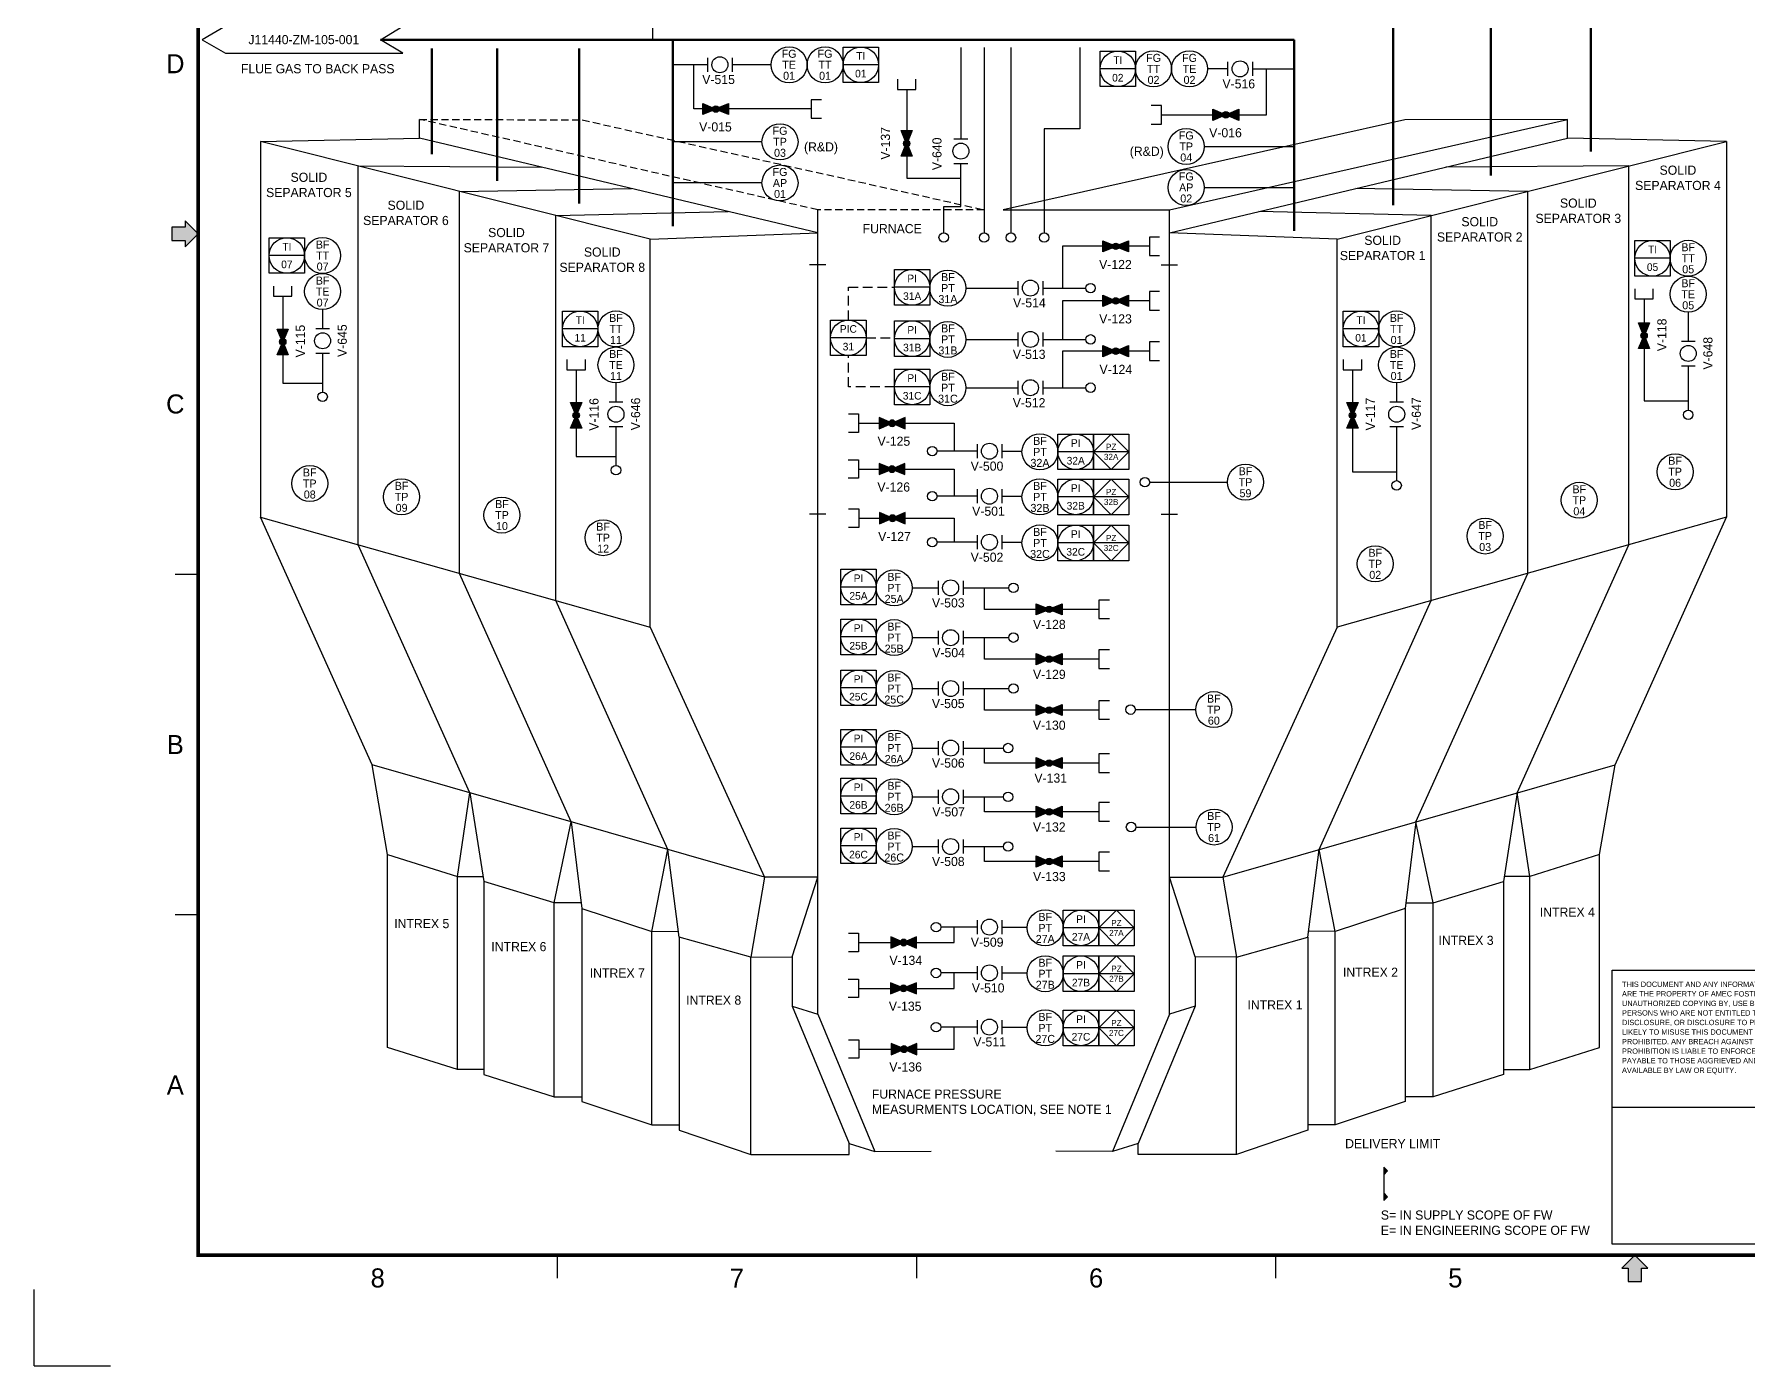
# Model space of a CAD drawing. Header units: millimetres. Extents: x 0 to 420, y 0 to 297.
# Drawn here: x 0 to 224.9, y 0 to 174.7 of the extents above; entities that cross this region are included whole.
import ezdxf
from ezdxf.enums import TextEntityAlignment as Align

# ---------------------------------------------------------------- set-up
doc = ezdxf.new("R2010")
doc.units = ezdxf.units.MM
doc.linetypes.add('HIDDEN2', pattern=[4.7625, 3.175, -1.5875])
for name, color, linetype in [('0_Title Block', 7, 'Continuous'), ('1_Valve', 7, 'Continuous'), ('2_Opc', 7, 'Continuous'), ('3_I&C', 7, 'Continuous'), ('5_Etc', 7, 'Continuous'), ('6_PIPE(기타)', 7, 'Continuous')]:
    doc.layers.add(name, color=color, linetype=linetype)
doc.styles.get("Standard").update_dxf_attribs({"font": 'pnid.shx', "bigfont": 'kosdichs.shx'})

# ---------------------------------------------------------------- blocks, each defined once
blk = doc.blocks.new('삼척TEMPLATE(현대&GS&한솔)')
h = blk.add_hatch(color=0)
h.dxf.hatch_style = 1
h.paths.add_polyline_path([(18.04, 147.62), (18.04, 148.5), (18.04, 149.38), (19.78, 149.38), (19.78, 150.21), (21.5, 148.5), (19.78, 146.79), (19.78, 147.62)])
h = blk.add_hatch(color=0)
h.dxf.hatch_style = 1
h.paths.add_polyline_path([(18.04, 147.62), (18.04, 148.5), (18.04, 149.38), (19.78, 149.38), (19.78, 150.21), (21.5, 148.5), (19.78, 146.79), (19.78, 147.62)])
h = blk.add_hatch(color=0)
h.dxf.hatch_style = 1
h.paths.add_polyline_path([(210.88, 11.04), (210, 11.04), (209.12, 11.04), (209.12, 12.78), (208.29, 12.78), (210, 14.5), (211.71, 12.78), (210.88, 12.78)])
h = blk.add_hatch(color=0)
h.dxf.hatch_style = 1
h.paths.add_polyline_path([(210.88, 11.04), (210, 11.04), (209.12, 11.04), (209.12, 12.78), (208.29, 12.78), (210, 14.5), (211.71, 12.78), (210.88, 12.78)])
at = {"color": 0}
for p, q in [((18.04, 149.38), (18.04, 147.62)), ((19.78, 149.38), (18.04, 149.38)), ((18.04, 149.38), (18.04, 147.62)), ((19.78, 149.38), (18.04, 149.38)), ((21.5, 148.5), (19.78, 150.21)), ((19.78, 150.21), (19.78, 149.38)), ((21.5, 148.5), (19.78, 150.21)), ((19.78, 150.21), (19.78, 149.38)), ((19.78, 146.79), (21.5, 148.5)), ((19.78, 146.79), (21.5, 148.5)), ((18.04, 147.62), (19.78, 147.62)), ((18.04, 147.62), (19.78, 147.62)), ((19.78, 147.62), (19.78, 146.79)), ((19.78, 147.62), (19.78, 146.79)), ((21.5, 103.83), (18.5, 103.83)), ((21.5, 59.17), (18.5, 59.17)), ((207.04, 51.91), (326.93, 51.91)), ((207.04, 15.96), (207.04, 51.91)), ((207.04, 33.93), (239.58, 33.93)), ((326.93, 15.96), (207.04, 15.96)), ((68.62, 14.5), (68.62, 11.5)), ((115.75, 14.5), (115.75, 11.5)), ((162.87, 14.5), (162.87, 11.5)), ((210, 14.5), (208.29, 12.78)), ((210, 14.5), (208.29, 12.78)), ((211.71, 12.78), (210, 14.5)), ((211.71, 12.78), (210, 14.5)), ((208.29, 12.78), (209.12, 12.78)), ((208.29, 12.78), (209.12, 12.78)), ((209.12, 12.78), (209.12, 11.04)), ((209.12, 12.78), (209.12, 11.04)), ((210.88, 11.04), (210.88, 12.78)), ((210.88, 12.78), (211.71, 12.78)), ((210.88, 11.04), (210.88, 12.78)), ((210.88, 12.78), (211.71, 12.78)), ((0, 0), (0, 10)), ((209.12, 11.04), (210.88, 11.04)), ((209.12, 11.04), (210.88, 11.04)), ((0, 0), (10, 0))]:
    blk.add_line(p, q, dxfattribs=at)
at = {"color": 0, "const_width": 0.5}
blk.add_lwpolyline([(398.5, 282.5), (398.5, 14.5), (21.5, 14.5), (21.5, 282.5)], close=True, dxfattribs=at)
at = {"color": 0, "char_height": 2.5, "attachment_point": 5}
for s, insert in [('D', (18.5, 170.83)), ('C', (18.5, 126.17)), ('B', (18.5, 81.5)), ('A', (18.5, 36.83)), ('8', (45.06, 11.5)), ('7', (92.19, 11.5)), ('6', (139.31, 11.5)), ('5', (186.44, 11.5))]:
    blk.add_mtext(s, dxfattribs=dict(at, insert=insert))
at = {"color": 0, "insert": (208.31, 50.4), "char_height": 0.7, "attachment_point": 1, "line_spacing_factor": 1.074683}
blk.add_mtext('THIS DOCUMENT AND ANY INFORMATION HEREIN CONTAINED\\PARE THE PROPERTY OF AMEC FOSTER WHEELER PLC. THE\\PUNAUTHORIZED COPYING BY, USE BY, OR DISCLOSURE TO\\PPERSONS WHO ARE NOT ENTITLED TO RECEIPT OF SUCH\\PDISCLOSURE, OR DISCLOSURE TO PERSONS WHO ARE\\PLIKELY TO MISUSE THIS DOCUMENT OR INFORMATION, IS\\PPROHIBITED. ANY BREACH AGAINST THE ABOVE\\PPROHIBITION IS LIABLE TO ENFORCEMENT, WITH DAMAGES\\PPAYABLE TO THOSE AGGRIEVED AND OTHER REMEDIES^JAVAILABLE BY LAW OR EQUITY.', dxfattribs=at)
blk = doc.blocks.new('*U17')
at = {"color": 0}
for p, q in [((0, 1), (-1.75, 0)), ((-1.75, 0), (0, -1)), ((13.25, 1), (0, 1)), ((11.58, 0), (13.25, 1)), ((13.25, -1), (11.58, 0)), ((0, -1), (13.25, -1))]:
    blk.add_line(p, q, dxfattribs=at)
blk.add_attdef('DESCRIPTION02', text='', height=1, dxfattribs=at).set_placement((-11.35, 5.52), align=Align.TOP_LEFT)
blk.add_attdef('DESCRIPTION01', text='', height=1, dxfattribs=at).set_placement((5.73, 0), align=Align.MIDDLE_CENTER)
blk = doc.blocks.new('INDICATE DISPLAY_')
at = {"color": 0}
for p, q in [((-2.33, 2.33), (2.33, 2.33)), ((-2.33, -2.33), (-2.33, 2.33)), ((2.33, 2.33), (2.33, -2.33)), ((2.33, 0), (-2.33, 0)), ((2.33, -2.33), (-2.33, -2.33))]:
    blk.add_line(p, q, dxfattribs=at)
blk.add_circle((0, 0), 2.33, dxfattribs=at)
for tag, p in [('TAG01', (0, 1.16)), ('TAG02', (0, -1.16))]:
    blk.add_attdef(tag, text='', height=1, dxfattribs=at).set_placement(p, align=Align.MIDDLE_CENTER)
blk = doc.blocks.new('LOCAL INSTRUMENT_')
at = {"color": 0, "linetype": 'ByBlock'}
blk.add_circle((0, 0), 2.25, dxfattribs=at)
at = {"color": 0}
for tag, p in [('TAG01', (0, 1.375)), ('TAG02', (0, 0)), ('TAG03', (0, -1.375))]:
    blk.add_attdef(tag, text='', height=1, dxfattribs=at).set_placement(p, align=Align.MIDDLE_CENTER)
blk = doc.blocks.new('*U9')
at = {"color": 0}
for p, q in [((0.26, 1.22), (0.26, -0.6)), ((3.51, 1.22), (3.51, -0.6))]:
    blk.add_line(p, q, dxfattribs=at)
blk.add_circle((1.89, 0.31), 1.05, dxfattribs=at)
for tag, p in [('TAG01', (0, 2.33)), ('DESCRIPTION01', (0, -2.33))]:
    blk.add_attdef(tag, text='', height=0.8, dxfattribs=at).set_placement(p, align=Align.MIDDLE_CENTER)
blk = doc.blocks.new('*U10')
at = {"linetype": 'ByBlock'}
h = blk.add_hatch(color=0, dxfattribs=at)
h.dxf.hatch_style = 1
edge = h.paths.add_edge_path()
edge.add_line((-10.38, 0.77), (-11.69, 0.22))
edge.add_line((-11.69, 0.22), (-11.69, 1.69))
edge.add_line((-11.69, 1.69), (-10.38, 1.13))
edge.add_arc((-10, 0.95), 0.422, 154.9961, 205.0039)
h = blk.add_hatch(color=0, dxfattribs=at)
h.dxf.hatch_style = 1
edge = h.paths.add_edge_path()
edge.add_arc((-10, 0.95), 0.422, 0, 360)
h = blk.add_hatch(color=0, dxfattribs=at)
h.dxf.hatch_style = 1
edge = h.paths.add_edge_path()
edge.add_arc((-10, 0.95), 0.422, 333.6876, 386.3124)
edge.add_line((-9.62, 1.14), (-8.31, 1.69))
edge.add_line((-8.31, 1.69), (-8.31, 0.22))
edge.add_line((-8.31, 0.22), (-9.62, 0.77))
at = {"color": 0, "linetype": 'ByBlock'}
for p, q in [((-11.69, 0.22), (-11.69, 1.69)), ((-11.69, 1.69), (-10.38, 1.13)), ((-10.38, 0.77), (-11.69, 0.22)), ((-9.62, 1.14), (-8.31, 1.69)), ((-8.31, 0.22), (-9.62, 0.77)), ((-8.31, 1.69), (-8.31, 0.22))]:
    blk.add_line(p, q, dxfattribs=at)
blk.add_circle((-10, 0.95), 0.422, dxfattribs=at)
for start, end in [(154.9961, 205.0039), (333.6876, 26.3124)]:
    blk.add_arc((-10, 0.95), 0.422, start, end, dxfattribs=at)
at = {"color": 0}
for tag, p in [('TAG01', (-5.14, 1.07)), ('DESCRIPTION01', (-5.14, -2.33))]:
    blk.add_attdef(tag, text='', height=1, dxfattribs=at).set_placement(p, align=Align.MIDDLE_CENTER)
blk = doc.blocks.new('*U11')
at = {"color": 0}
for p, q in [((-1.46, 1.22), (-1.46, -0.6)), ((1.78, 1.22), (1.78, -0.6))]:
    blk.add_line(p, q, dxfattribs=at)
blk.add_circle((0.17, 0.31), 1.05, dxfattribs=at)
for tag, p in [('TAG01', (0, 2.33)), ('DESCRIPTION01', (0, -2.33))]:
    blk.add_attdef(tag, text='', height=0.8, dxfattribs=at).set_placement(p, align=Align.MIDDLE_CENTER)
blk = doc.blocks.new('*U13')
at = {"color": 0}
for p, q in [((-0.15, 1.22), (-0.15, -0.6)), ((3.09, 1.22), (3.09, -0.6))]:
    blk.add_line(p, q, dxfattribs=at)
blk.add_circle((1.48, 0.31), 1.05, dxfattribs=at)
for tag, p in [('TAG01', (0, 2.33)), ('DESCRIPTION01', (0, -2.33))]:
    blk.add_attdef(tag, text='', height=0.8, dxfattribs=at).set_placement(p, align=Align.MIDDLE_CENTER)
blk = doc.blocks.new('DIGITAL LOGIC CONTROLS_')
at = {"color": 0}
for p, q in [((-2.33, 2.33), (2.33, 2.33)), ((-2.33, -2.33), (-2.33, 2.33)), ((0, 2.33), (-2.33, 0)), ((2.33, 0), (0, 2.33)), ((2.33, 2.33), (2.33, -2.33)), ((2.33, 0), (-2.33, 0)), ((-2.33, 0), (0, -2.33)), ((0, -2.33), (2.33, 0)), ((2.33, -2.33), (-2.33, -2.33))]:
    blk.add_line(p, q, dxfattribs=at)
for tag, p in [('TAG01', (0, 0.66)), ('TAG02', (0, -0.66))]:
    blk.add_attdef(tag, text='', height=0.8, dxfattribs=at).set_placement(p, align=Align.MIDDLE_CENTER)

msp = doc.modelspace()

# ---------------------------------------------------------------- hatches: boundary and pattern name
at = {"layer": '0_Title Block'}
h = msp.add_hatch(color=256, dxfattribs=at)
h.dxf.hatch_style = 1
h.paths.add_polyline_path([(177.56, 25.55), (177.06, 26.05), (177.06, 25.05)])
h = msp.add_hatch(color=256, dxfattribs=at)
h.dxf.hatch_style = 1
h.paths.add_polyline_path([(177.06, 21.67), (177.56, 22.17), (177.06, 22.67)])

# ---------------------------------------------------------------- linework, layer by layer
for p, q in [((177.56, 25.55), (177.06, 26.05)), ((177.06, 26.05), (177.06, 21.67)), ((177.06, 25.05), (177.56, 25.55)), ((177.56, 22.17), (177.06, 22.67)), ((177.06, 21.67), (177.56, 22.17))]:
    msp.add_line(p, q, dxfattribs=at)
at = {"layer": '3_I&C'}
for p, q in [((96.67, 170.69), (91.57, 170.69)), ((156.57, 170.15), (153.94, 170.15)), ((95.48, 160.58), (83.76, 160.58)), ((153.5, 159.97), (165.31, 159.97)), ((95.48, 155.18), (83.76, 155.18)), ((153.5, 154.59), (165.31, 154.59)), ((122.23, 141.39), (129.06, 141.39)), ((37.83, 138.57), (37.83, 136.09)), ((217, 138.22), (217, 134.43)), ((122.23, 134.66), (129.06, 134.66)), ((76.32, 128.94), (76.32, 126.46)), ((122.23, 128.32), (129.06, 128.32)), ((178.74, 128.94), (178.74, 126.46)), ((126.93, 119.99), (129.59, 119.99)), ((126.93, 114.08), (129.59, 114.08)), ((126.93, 108.05), (129.59, 108.05)), ((115.18, 102.06), (118.6, 102.06)), ((115.18, 95.53), (118.6, 95.53)), ((115.18, 88.85), (118.6, 88.85)), ((115.18, 81.04), (118.6, 81.04)), ((115.18, 74.64), (118.6, 74.64)), ((115.18, 68.12), (118.6, 68.12)), ((126.93, 57.54), (130.28, 57.54)), ((126.93, 51.53), (130.28, 51.53)), ((126.93, 44.42), (130.28, 44.42))]:
    msp.add_line(p, q, dxfattribs=at)
at = {"layer": '3_I&C', "linetype": 'HIDDEN2', "ltscale": 0.4}
for p, q in [((106.81, 137.2), (106.81, 141.49)), ((106.81, 141.49), (112.86, 141.49)), ((109.14, 134.87), (112.86, 134.87)), ((106.81, 128.42), (106.81, 132.55)), ((112.86, 128.42), (106.81, 128.42))]:
    msp.add_line(p, q, dxfattribs=at)
at = {"layer": '5_Etc'}
for p, q in [((50.55, 161.07), (50.55, 163.53)), ((179.84, 163.45), (127.11, 151.66)), ((148.93, 151.66), (201.18, 163.53)), ((201.18, 163.53), (179.84, 163.45)), ((201.18, 161.07), (201.18, 163.53)), ((29.69, 160.63), (50.55, 161.07)), ((80.79, 147.8), (29.69, 160.63)), ((29.69, 160.63), (29.69, 111.35)), ((102.8, 148.66), (50.55, 161.07)), ((148.93, 148.66), (201.18, 161.07)), ((170.94, 147.8), (222.04, 160.63)), ((222.04, 160.63), (201.18, 161.07)), ((222.04, 160.63), (222.04, 111.35)), ((42.51, 107.72), (42.51, 157.41)), ((42.51, 157.41), (66.53, 157.27)), ((209.22, 157.41), (185.2, 157.27)), ((209.22, 107.72), (209.22, 157.41)), ((55.79, 154.08), (78.36, 154.46)), ((55.79, 103.96), (55.79, 154.08)), ((195.94, 154.08), (173.37, 154.46)), ((195.94, 103.96), (195.94, 154.08)), ((68.44, 150.9), (91.05, 151.45)), ((68.44, 100.38), (68.44, 150.9)), ((102.8, 46.11), (102.8, 151.66)), ((127.11, 151.66), (148.93, 151.66)), ((148.93, 46.11), (148.93, 151.66)), ((183.29, 150.9), (160.68, 151.45)), ((183.29, 100.38), (183.29, 150.9)), ((80.79, 147.8), (102.8, 148.66)), ((170.94, 147.8), (148.93, 148.66)), ((80.79, 96.88), (80.79, 147.8)), ((170.94, 96.88), (170.94, 147.8)), ((103.87, 144.42), (101.73, 144.42)), ((147.86, 144.42), (150, 144.42)), ((44.32, 78.84), (29.69, 111.35)), ((29.69, 111.35), (80.79, 96.88)), ((103.87, 111.74), (101.73, 111.74)), ((147.86, 111.74), (150, 111.74)), ((222.04, 111.35), (170.94, 96.88)), ((207.41, 78.84), (222.04, 111.35)), ((57.16, 75.17), (42.51, 107.72)), ((194.57, 75.17), (209.22, 107.72)), ((70.46, 71.36), (55.79, 103.96)), ((181.27, 71.36), (195.94, 103.96)), ((83.14, 67.74), (68.44, 100.38)), ((168.59, 67.74), (183.29, 100.38)), ((80.79, 96.88), (95.79, 64.12)), ((170.94, 96.88), (155.94, 64.12)), ((95.79, 64.12), (44.32, 78.84)), ((46.35, 67.06), (44.32, 78.84)), ((155.94, 64.12), (207.41, 78.84)), ((205.38, 67.06), (207.41, 78.84)), ((55.51, 64.17), (57.16, 75.17)), ((57.16, 75.17), (58.96, 63.53)), ((194.57, 75.17), (192.77, 63.53)), ((196.22, 64.17), (194.57, 75.17)), ((68.21, 60.73), (70.46, 71.36)), ((70.46, 71.36), (71.85, 59.97)), ((181.27, 71.36), (179.88, 59.97)), ((183.52, 60.73), (181.27, 71.36)), ((81.03, 56.95), (83.14, 67.74)), ((84.63, 56.23), (83.14, 67.74)), ((167.1, 56.23), (168.59, 67.74)), ((170.7, 56.95), (168.59, 67.74)), ((46.35, 41.76), (46.35, 67.06)), ((46.35, 67.06), (55.51, 64.17)), ((205.38, 67.06), (196.22, 64.17)), ((205.38, 41.76), (205.38, 67.06)), ((55.51, 38.87), (55.51, 64.17)), ((55.51, 64.17), (58.86, 64.17)), ((68.21, 60.73), (58.96, 63.53)), ((58.96, 63.53), (58.96, 38.23)), ((95.79, 64.12), (94.02, 53.59)), ((102.8, 64.12), (95.79, 64.12)), ((99.43, 53.64), (102.8, 64.12)), ((152.3, 53.64), (148.93, 64.12)), ((148.93, 64.12), (155.94, 64.12)), ((155.94, 64.12), (157.72, 53.59)), ((183.52, 60.73), (192.77, 63.53)), ((192.77, 63.53), (192.77, 38.23)), ((196.22, 64.17), (192.87, 64.17)), ((196.22, 38.87), (196.22, 64.17)), ((68.21, 35.29), (68.21, 60.73)), ((71.76, 60.73), (68.21, 60.73)), ((71.85, 59.97), (81.03, 56.95)), ((71.85, 59.97), (71.85, 34.66)), ((179.88, 59.97), (170.7, 56.95)), ((179.88, 59.97), (179.88, 34.66)), ((179.97, 60.73), (183.52, 60.73)), ((183.52, 35.29), (183.52, 60.73)), ((81.03, 56.95), (84.53, 57.03)), ((81.03, 31.59), (81.03, 56.95)), ((170.7, 56.95), (167.2, 57.03)), ((170.7, 31.59), (170.7, 56.95)), ((94.02, 53.59), (84.63, 56.23)), ((84.63, 56.23), (84.63, 30.91)), ((157.72, 53.59), (167.1, 56.23)), ((167.1, 56.23), (167.1, 30.91)), ((94.02, 53.59), (99.43, 53.64)), ((94.02, 27.73), (94.02, 53.59)), ((99.43, 53.64), (99.43, 47.18)), ((157.72, 53.59), (152.3, 53.64)), ((152.3, 53.64), (152.3, 47.18)), ((157.72, 27.73), (157.72, 53.59)), ((99.43, 47.18), (102.8, 46.11)), ((99.43, 47.18), (106.9, 29.16)), ((102.8, 46.11), (110.27, 28.09)), ((148.93, 46.11), (141.46, 28.09)), ((152.3, 47.18), (144.83, 29.16)), ((152.3, 47.18), (148.93, 46.11)), ((55.51, 38.87), (46.35, 41.76)), ((196.22, 38.87), (205.38, 41.76)), ((58.96, 38.87), (55.51, 38.87)), ((192.77, 38.87), (196.22, 38.87)), ((58.96, 38.23), (68.21, 35.29)), ((192.77, 38.23), (183.52, 35.29)), ((68.21, 35.29), (71.85, 35.29)), ((71.85, 34.66), (81.03, 31.59)), ((179.88, 34.66), (170.7, 31.59)), ((183.52, 35.29), (179.88, 35.29)), ((81.03, 31.59), (84.63, 31.59)), ((170.7, 31.59), (167.1, 31.59)), ((84.63, 30.91), (94.02, 27.73)), ((167.1, 30.91), (157.72, 27.73)), ((94.02, 27.73), (106.9, 27.73)), ((106.9, 27.73), (106.9, 29.16)), ((106.9, 29.16), (110.27, 28.09)), ((110.27, 28.09), (117.68, 28.14)), ((141.46, 28.09), (134.05, 28.14)), ((144.83, 29.16), (141.46, 28.09)), ((144.84, 27.73), (144.83, 29.16)), ((157.72, 27.73), (144.84, 27.73))]:
    msp.add_line(p, q, dxfattribs=at)
at = {"layer": '5_Etc', "linetype": 'HIDDEN2', "ltscale": 0.3}
for p, q in [((102.8, 151.66), (50.55, 163.53)), ((50.55, 163.53), (71.9, 163.45)), ((71.9, 163.45), (124.62, 151.66)), ((124.62, 151.66), (102.8, 151.66))]:
    msp.add_line(p, q, dxfattribs=at)
at = {"layer": '6_PIPE(기타)', "lineweight": 50}
for p, q in [((204.22, 264.34), (204.22, 159.31)), ((191.09, 232.58), (191.09, 156.15)), ((178.31, 200.26), (178.31, 152.28)), ((45.41, 173.98), (165.31, 173.98)), ((83.76, 149.53), (83.76, 173.98)), ((165.31, 173.98), (165.31, 148.92)), ((52.18, 158.96), (52.18, 172.84)), ((60.73, 155.44), (60.73, 172.84)), ((71.48, 152.47), (71.48, 172.84))]:
    msp.add_line(p, q, dxfattribs=at)
at = {"layer": '6_PIPE(기타)'}
for p, q in [((81.11, 175.87), (81.11, 173.98)), ((121.57, 172.95), (121.57, 160.97)), ((124.62, 172.95), (124.62, 148.64)), ((128.14, 172.95), (128.14, 148.64)), ((137.19, 172.95), (137.19, 162.29)), ((88.33, 170.69), (83.76, 170.69)), ((86.54, 164.89), (86.54, 170.69)), ((113.24, 168.79), (113.24, 167.44)), ((115.68, 167.44), (115.68, 168.79)), ((159.81, 170.15), (165.31, 170.15)), ((161.66, 164.12), (161.66, 170.15)), ((113.24, 167.44), (115.68, 167.44)), ((114.46, 167.44), (114.46, 162.06)), ((87.73, 164.89), (86.54, 164.89)), ((101.92, 164.89), (91.1, 164.89)), ((103.27, 166.1), (101.92, 166.1)), ((101.92, 166.1), (101.92, 163.67)), ((147.88, 165.34), (146.53, 165.34)), ((147.88, 162.91), (147.88, 165.34)), ((101.92, 163.67), (103.27, 163.67)), ((137.19, 162.29), (132.5, 162.29)), ((132.5, 162.29), (132.5, 148.64)), ((146.53, 162.91), (147.88, 162.91)), ((147.88, 164.12), (154.64, 164.12)), ((158.02, 164.12), (161.66, 164.12)), ((114.46, 158.68), (114.46, 155.79)), ((121.57, 152.1), (121.57, 157.73)), ((114.46, 155.79), (121.57, 155.79)), ((119.32, 148.65), (119.32, 152.1)), ((119.32, 152.1), (121.57, 152.1)), ((140.21, 146.87), (134.9, 146.87)), ((134.9, 146.87), (134.9, 141.39)), ((146.3, 146.87), (143.58, 146.87)), ((147.65, 148.09), (146.3, 148.09)), ((146.3, 148.09), (146.3, 145.65)), ((146.3, 145.65), (147.65, 145.65)), ((31.38, 141.66), (31.38, 140.31)), ((31.38, 140.31), (33.81, 140.31)), ((32.6, 140.31), (32.6, 136.02)), ((33.81, 140.31), (33.81, 141.66)), ((132.3, 141.39), (137.97, 141.39)), ((140.21, 139.71), (134.9, 139.71)), ((134.9, 139.71), (134.9, 134.66)), ((146.3, 139.71), (143.58, 139.71)), ((147.65, 140.92), (146.3, 140.92)), ((146.3, 140.92), (146.3, 138.49)), ((209.99, 141.31), (209.99, 139.96)), ((209.99, 139.96), (212.42, 139.96)), ((211.21, 139.96), (211.21, 136.83)), ((212.42, 139.96), (212.42, 141.31)), ((146.3, 138.49), (147.65, 138.49)), ((37.83, 132.84), (37.83, 127.75)), ((132.3, 134.66), (137.97, 134.66)), ((140.21, 133.11), (134.9, 133.11)), ((134.9, 133.11), (134.9, 128.32)), ((146.3, 133.11), (143.58, 133.11)), ((147.65, 134.33), (146.3, 134.33)), ((146.3, 134.33), (146.3, 131.89)), ((211.21, 133.45), (211.21, 126.58)), ((32.6, 132.64), (32.6, 128.93)), ((69.87, 132.03), (69.87, 130.68)), ((69.87, 130.68), (72.3, 130.68)), ((71.09, 130.68), (71.09, 126.39)), ((72.3, 130.68), (72.3, 132.03)), ((146.3, 131.89), (147.65, 131.89)), ((171.73, 132.03), (171.73, 130.68)), ((171.73, 130.68), (174.17, 130.68)), ((172.95, 130.68), (172.95, 126.39)), ((174.17, 130.68), (174.17, 132.03)), ((217, 131.19), (217, 125.4)), ((32.6, 128.93), (37.83, 128.93)), ((132.3, 128.32), (137.97, 128.32)), ((211.21, 126.58), (217, 126.58)), ((106.81, 124.87), (108.16, 124.87)), ((108.16, 124.87), (108.16, 122.44)), ((71.09, 123.01), (71.09, 119.31)), ((76.32, 123.22), (76.32, 118.12)), ((108.16, 122.44), (106.81, 122.44)), ((108.16, 123.65), (110.87, 123.65)), ((114.25, 123.65), (120.71, 123.65)), ((120.71, 123.65), (120.71, 120)), ((172.95, 123.01), (172.95, 117.3)), ((178.74, 123.22), (178.74, 116.12)), ((71.09, 119.31), (76.32, 119.31)), ((123.69, 120), (118.44, 120)), ((106.78, 118.86), (108.13, 118.86)), ((108.13, 118.86), (108.13, 116.43)), ((108.13, 117.65), (110.85, 117.65)), ((114.22, 117.65), (120.71, 117.65)), ((120.71, 117.65), (120.71, 114.08)), ((172.95, 117.3), (178.74, 117.3)), ((108.13, 116.43), (106.78, 116.43)), ((146.34, 115.92), (148.93, 115.92)), ((148.93, 115.92), (156.55, 115.92)), ((123.69, 114.08), (118.44, 114.08)), ((106.84, 112.41), (108.19, 112.41)), ((108.19, 112.41), (108.19, 109.98)), ((108.19, 111.19), (110.9, 111.19)), ((114.28, 111.19), (120.71, 111.19)), ((120.71, 111.19), (120.71, 108.05)), ((108.19, 109.98), (106.84, 109.98)), ((123.69, 108.05), (118.44, 108.05)), ((121.84, 102.06), (127.85, 102.06)), ((124.69, 99.24), (124.69, 102.06)), ((131.47, 99.24), (124.69, 99.24)), ((139.69, 99.24), (134.84, 99.24)), ((141.05, 100.46), (139.69, 100.46)), ((139.69, 100.46), (139.69, 98.03)), ((139.69, 98.03), (141.05, 98.03)), ((121.84, 95.53), (127.85, 95.53)), ((124.69, 92.71), (124.69, 95.53)), ((131.47, 92.71), (124.69, 92.71)), ((139.69, 92.71), (134.84, 92.71)), ((141.05, 93.93), (139.69, 93.93)), ((139.69, 93.93), (139.69, 91.49)), ((139.69, 91.49), (141.05, 91.49)), ((121.84, 88.85), (127.85, 88.85)), ((124.69, 86.03), (124.69, 88.85)), ((131.47, 86.03), (124.69, 86.03)), ((139.69, 86.03), (134.84, 86.03)), ((141.05, 87.24), (139.69, 87.24)), ((139.69, 87.24), (139.69, 84.81)), ((144.46, 86.08), (147.05, 86.08)), ((147.05, 86.08), (152.4, 86.08)), ((139.69, 84.81), (141.05, 84.81)), ((121.84, 81.04), (127.15, 81.04)), ((124.69, 79.07), (124.69, 81.04)), ((131.47, 79.07), (124.69, 79.07)), ((139.69, 79.07), (134.84, 79.07)), ((141.05, 80.29), (139.69, 80.29)), ((139.69, 80.29), (139.69, 77.85)), ((139.69, 77.85), (141.05, 77.85)), ((121.84, 74.64), (127.15, 74.64)), ((124.69, 72.67), (124.69, 74.64)), ((131.47, 72.67), (124.69, 72.67)), ((139.69, 72.67), (134.84, 72.67)), ((141.05, 73.89), (139.69, 73.89)), ((139.69, 73.89), (139.69, 71.46)), ((139.69, 71.46), (141.05, 71.46)), ((144.52, 70.68), (147.11, 70.68)), ((147.11, 70.68), (152.43, 70.68)), ((121.84, 68.12), (127.15, 68.12)), ((124.69, 66.16), (124.69, 68.12)), ((131.47, 66.16), (124.69, 66.16)), ((139.69, 66.16), (134.84, 66.16)), ((141.05, 67.37), (139.69, 67.37)), ((139.69, 67.37), (139.69, 64.94)), ((139.69, 64.94), (141.05, 64.94)), ((106.81, 56.74), (108.16, 56.74)), ((108.16, 56.74), (108.16, 54.31)), ((123.69, 57.54), (118.93, 57.54)), ((120.71, 55.52), (120.71, 57.54)), ((108.16, 54.31), (106.81, 54.31)), ((108.16, 55.52), (112.38, 55.52)), ((115.76, 55.52), (120.71, 55.52)), ((106.78, 50.73), (108.13, 50.73)), ((108.13, 50.73), (108.13, 48.3)), ((108.13, 49.51), (112.35, 49.51)), ((115.73, 49.51), (120.71, 49.51)), ((123.69, 51.53), (118.93, 51.53)), ((120.71, 49.51), (120.71, 51.53)), ((108.13, 48.3), (106.78, 48.3)), ((106.84, 42.76), (108.19, 42.76)), ((108.19, 42.76), (108.19, 40.33)), ((123.69, 44.42), (118.93, 44.42)), ((120.71, 41.55), (120.71, 44.42)), ((108.19, 41.55), (112.41, 41.55)), ((115.79, 41.55), (120.71, 41.55)), ((108.19, 40.33), (106.84, 40.33))]:
    msp.add_line(p, q, dxfattribs=at)
for centre in [(119.32, 148.03), (124.62, 148.02), (128.14, 148.02), (132.5, 148.02), (138.59, 141.39), (138.59, 134.66), (138.59, 128.32), (37.83, 127.13), (217, 124.77), (117.82, 120), (76.32, 117.5), (145.72, 115.92), (178.74, 115.5), (117.82, 114.08), (117.82, 108.05), (128.47, 102.06), (128.47, 95.53), (128.47, 88.85), (143.84, 86.08), (127.77, 81.04), (127.77, 74.64), (143.9, 70.68), (127.77, 68.12), (118.31, 57.54), (118.31, 51.53), (118.31, 44.42)]:
    msp.add_circle(centre, 0.622, dxfattribs=at)

# ---------------------------------------------------------------- block references
at = {"layer": '0_Title Block'}
msp.add_blockref('삼척TEMPLATE(현대&GS&한솔)', (0, 0), dxfattribs=at)
at = {"layer": '1_Valve'}
ref = msp.add_blockref('*U9', (88.06, 170.38), dxfattribs=at)
ref.add_attrib('TAG01_001', 'V-515', (87.64, 168.16), dxfattribs={"layer": '0', "color": 0, "height": 1.2})
ref = msp.add_blockref('*U9', (156.31, 169.84), dxfattribs=at)
ref.add_attrib('TAG01_001', 'V-516', (155.89, 167.59), dxfattribs={"layer": '0', "color": 0, "height": 1.2})
ref = msp.add_blockref('*U10', (99.41, 163.93), dxfattribs=at)
ref.add_attrib('TAG01_001', 'V-015', (87.23, 161.94), dxfattribs={"layer": '0', "color": 0, "height": 1.2})
ref = msp.add_blockref('*U10', (166.33, 163.17), dxfattribs=at)
ref.add_attrib('TAG01_001', 'V-016', (154.15, 161.17), dxfattribs={"layer": '0', "color": 0, "height": 1.2})
ref = msp.add_blockref('*U10', (115.41, 170.37), dxfattribs=dict(at, rotation=90))
ref.add_attrib('TAG01_001', 'V-137', (112.27, 158.24), dxfattribs={"layer": '0', "color": 0, "height": 1.2, "rotation": 90})
ref = msp.add_blockref('*U11', (121.88, 159.19), dxfattribs=dict(at, rotation=90))
ref.add_attrib('TAG01_001', 'V-640', (119.03, 156.86), dxfattribs={"layer": '0', "color": 0, "height": 1.2, "rotation": 90})
ref = msp.add_blockref('*U10', (151.89, 145.92), dxfattribs=at)
ref.add_attrib('TAG01_001', 'V-122', (139.71, 143.88), dxfattribs={"layer": '0', "color": 0, "height": 1.2})
ref = msp.add_blockref('*U9', (128.8, 141.08), dxfattribs=at)
ref.add_attrib('TAG01_001', 'V-514', (128.42, 138.86), dxfattribs={"layer": '0', "color": 0, "height": 1.2})
ref = msp.add_blockref('*U10', (151.89, 138.75), dxfattribs=at)
ref.add_attrib('TAG01_001', 'V-123', (139.72, 136.75), dxfattribs={"layer": '0', "color": 0, "height": 1.2})
ref = msp.add_blockref('*U10', (212.16, 145.14), dxfattribs=dict(at, rotation=90))
ref.add_attrib('TAG01_001', 'V-118', (214.15, 133.11), dxfattribs={"layer": '0', "color": 0, "height": 1.2, "rotation": 90})
ref = msp.add_blockref('*U10', (33.55, 144.33), dxfattribs=dict(at, rotation=90))
ref.add_attrib('TAG01_001', 'V-115', (35.51, 132.29), dxfattribs={"layer": '0', "color": 0, "height": 1.2, "rotation": 90})
ref = msp.add_blockref('*U13', (38.14, 132.99), dxfattribs=dict(at, rotation=90))
ref.add_attrib('TAG01_001', 'V-645', (41, 132.35), dxfattribs={"layer": '0', "color": 0, "height": 1.2, "rotation": 90})
ref = msp.add_blockref('*U9', (128.8, 134.34), dxfattribs=at)
ref.add_attrib('TAG01_001', 'V-513', (128.39, 132.1), dxfattribs={"layer": '0', "color": 0, "height": 1.2})
ref = msp.add_blockref('*U10', (151.89, 132.16), dxfattribs=at)
ref.add_attrib('TAG01_001', 'V-124', (139.76, 130.12), dxfattribs={"layer": '0', "color": 0, "height": 1.2})
ref = msp.add_blockref('*U13', (217.32, 131.33), dxfattribs=dict(at, rotation=90))
ref.add_attrib('TAG01_001', 'V-648', (220.18, 130.7), dxfattribs={"layer": '0', "color": 0, "height": 1.2, "rotation": 90})
ref = msp.add_blockref('*U9', (128.8, 128.01), dxfattribs=at)
ref.add_attrib('TAG01_001', 'V-512', (128.38, 125.75), dxfattribs={"layer": '0', "color": 0, "height": 1.2})
ref = msp.add_blockref('*U10', (72.04, 134.7), dxfattribs=dict(at, rotation=90))
ref.add_attrib('TAG01_001', 'V-116', (74.03, 122.67), dxfattribs={"layer": '0', "color": 0, "height": 1.2, "rotation": 90})
ref = msp.add_blockref('*U13', (76.63, 123.36), dxfattribs=dict(at, rotation=90))
ref.add_attrib('TAG01_001', 'V-646', (79.49, 122.73), dxfattribs={"layer": '0', "color": 0, "height": 1.2, "rotation": 90})
ref = msp.add_blockref('*U10', (173.9, 134.7), dxfattribs=dict(at, rotation=90))
ref.add_attrib('TAG01_001', 'V-117', (175.9, 122.71), dxfattribs={"layer": '0', "color": 0, "height": 1.2, "rotation": 90})
ref = msp.add_blockref('*U13', (179.06, 123.36), dxfattribs=dict(at, rotation=90))
ref.add_attrib('TAG01_001', 'V-647', (181.92, 122.77), dxfattribs={"layer": '0', "color": 0, "height": 1.2, "rotation": 90})
ref = msp.add_blockref('*U10', (102.56, 122.7), dxfattribs=dict(at, xscale=-1))
ref.add_attrib('TAG01_001', 'V-125', (110.64, 120.7), dxfattribs={"layer": '0', "color": 0, "height": 1.2})
ref = msp.add_blockref('*U9', (123.43, 119.68), dxfattribs=at)
ref.add_attrib('TAG01_001', 'V-500', (122.86, 117.43), dxfattribs={"layer": '0', "color": 0, "height": 1.2})
ref = msp.add_blockref('*U10', (102.53, 116.69), dxfattribs=dict(at, xscale=-1))
ref.add_attrib('TAG01_001', 'V-126', (110.62, 114.69), dxfattribs={"layer": '0', "color": 0, "height": 1.2})
ref = msp.add_blockref('*U9', (123.43, 113.77), dxfattribs=at)
ref.add_attrib('TAG01_001', 'V-501', (123.05, 111.52), dxfattribs={"layer": '0', "color": 0, "height": 1.2})
ref = msp.add_blockref('*U10', (102.59, 110.24), dxfattribs=dict(at, xscale=-1))
ref.add_attrib('TAG01_001', 'V-127', (110.72, 108.2), dxfattribs={"layer": '0', "color": 0, "height": 1.2})
ref = msp.add_blockref('*U9', (123.43, 107.74), dxfattribs=at)
ref.add_attrib('TAG01_001', 'V-502', (122.86, 105.48), dxfattribs={"layer": '0', "color": 0, "height": 1.2})
ref = msp.add_blockref('*U9', (118.34, 101.75), dxfattribs=at)
ref.add_attrib('TAG01_001', 'V-503', (117.78, 99.49), dxfattribs={"layer": '0', "color": 0, "height": 1.2})
ref = msp.add_blockref('*U10', (143.16, 98.29), dxfattribs=at)
ref.add_attrib('TAG01_001', 'V-128', (131.04, 96.66), dxfattribs={"layer": '0', "color": 0, "height": 1.2})
ref = msp.add_blockref('*U9', (118.34, 95.21), dxfattribs=at)
ref.add_attrib('TAG01_001', 'V-504', (117.82, 92.96), dxfattribs={"layer": '0', "color": 0, "height": 1.2})
ref = msp.add_blockref('*U10', (143.16, 91.76), dxfattribs=at)
ref.add_attrib('TAG01_001', 'V-129', (131.04, 90.11), dxfattribs={"layer": '0', "color": 0, "height": 1.2})
ref = msp.add_blockref('*U9', (118.34, 88.53), dxfattribs=at)
ref.add_attrib('TAG01_001', 'V-505', (117.77, 86.28), dxfattribs={"layer": '0', "color": 0, "height": 1.2})
ref = msp.add_blockref('*U10', (143.16, 85.07), dxfattribs=at)
ref.add_attrib('TAG01_001', 'V-130', (131.03, 83.44), dxfattribs={"layer": '0', "color": 0, "height": 1.2})
ref = msp.add_blockref('*U9', (118.34, 80.72), dxfattribs=at)
ref.add_attrib('TAG01_001', 'V-506', (117.78, 78.47), dxfattribs={"layer": '0', "color": 0, "height": 1.2})
ref = msp.add_blockref('*U10', (143.16, 78.12), dxfattribs=at)
ref.add_attrib('TAG01_001', 'V-131', (131.22, 76.5), dxfattribs={"layer": '0', "color": 0, "height": 1.2})
ref = msp.add_blockref('*U9', (118.34, 74.33), dxfattribs=at)
ref.add_attrib('TAG01_001', 'V-507', (117.82, 72.07), dxfattribs={"layer": '0', "color": 0, "height": 1.2})
ref = msp.add_blockref('*U10', (143.16, 71.72), dxfattribs=at)
ref.add_attrib('TAG01_001', 'V-132', (131.03, 70.09), dxfattribs={"layer": '0', "color": 0, "height": 1.2})
ref = msp.add_blockref('*U9', (118.34, 67.81), dxfattribs=at)
ref.add_attrib('TAG01_001', 'V-508', (117.78, 65.56), dxfattribs={"layer": '0', "color": 0, "height": 1.2})
ref = msp.add_blockref('*U10', (143.16, 65.2), dxfattribs=at)
ref.add_attrib('TAG01_001', 'V-133', (131.04, 63.58), dxfattribs={"layer": '0', "color": 0, "height": 1.2})
ref = msp.add_blockref('*U9', (123.43, 57.23), dxfattribs=at)
ref.add_attrib('TAG01_001', 'V-509', (122.88, 54.97), dxfattribs={"layer": '0', "color": 0, "height": 1.2})
ref = msp.add_blockref('*U10', (104.07, 54.57), dxfattribs=dict(at, xscale=-1))
ref.add_attrib('TAG01_001', 'V-134', (112.2, 52.58), dxfattribs={"layer": '0', "color": 0, "height": 1.2})
ref = msp.add_blockref('*U9', (123.43, 51.22), dxfattribs=at)
ref.add_attrib('TAG01_001', 'V-510', (123.01, 48.97), dxfattribs={"layer": '0', "color": 0, "height": 1.2})
ref = msp.add_blockref('*U10', (104.04, 48.56), dxfattribs=dict(at, xscale=-1))
ref.add_attrib('TAG01_001', 'V-135', (112.12, 46.57), dxfattribs={"layer": '0', "color": 0, "height": 1.2})
ref = msp.add_blockref('*U9', (123.43, 44.11), dxfattribs=at)
ref.add_attrib('TAG01_001', 'V-511', (123.2, 41.89), dxfattribs={"layer": '0', "color": 0, "height": 1.2})
ref = msp.add_blockref('*U10', (104.1, 40.59), dxfattribs=dict(at, xscale=-1))
ref.add_attrib('TAG01_001', 'V-136', (112.18, 38.6), dxfattribs={"layer": '0', "color": 0, "height": 1.2})
at = {"layer": '2_Opc'}
ref = msp.add_blockref('*U17', (25.09, 173.98), dxfattribs=dict(at, xscale=1.754883603849799, yscale=1.754883603849799, zscale=1.754883603849799))
ref.add_attrib('DESCRIPTION01_001', 'J11440-ZM-105-001', (28.09, 173.39), dxfattribs={"layer": '0', "color": 0, "height": 1.2})
at = {"layer": '3_I&C', "xscale": 1.05, "yscale": 1.05, "zscale": 1.05}
for p, values in [((99.03, 170.69), {'TAG01': 'FG', 'TAG02': 'TE', 'TAG03': '01'}), ((103.75, 170.69), {'TAG01': 'FG', 'TAG02': 'TT', 'TAG03': '01'}), ((146.85, 170.15), {'TAG01': 'FG', 'TAG02': 'TT', 'TAG03': '02'}), ((151.57, 170.15), {'TAG01': 'FG', 'TAG02': 'TE', 'TAG03': '02'}), ((97.84, 160.58), {'TAG01': 'FG', 'TAG02': 'TP', 'TAG03': '03'}), ((151.14, 159.97), {'TAG01': 'FG', 'TAG02': 'TP', 'TAG03': '04'}), ((97.84, 155.18), {'TAG01': 'FG', 'TAG02': 'AP', 'TAG03': '01'}), ((151.14, 154.59), {'TAG01': 'FG', 'TAG02': 'AP', 'TAG03': '02'}), ((37.83, 145.66), {'TAG01': 'BF', 'TAG02': 'TT', 'TAG03': '07'}), ((217, 145.3), {'TAG01': 'BF', 'TAG02': 'TT', 'TAG03': '05'}), ((37.83, 140.93), {'TAG01': 'BF', 'TAG02': 'TE', 'TAG03': '07'}), ((119.87, 141.39), {'TAG01': 'BF', 'TAG02': 'PT', 'TAG03': '31A'}), ((217, 140.58), {'TAG01': 'BF', 'TAG02': 'TE', 'TAG03': '05'}), ((76.32, 136.03), {'TAG01': 'BF', 'TAG02': 'TT', 'TAG03': '11'}), ((178.74, 136.03), {'TAG01': 'BF', 'TAG02': 'TT', 'TAG03': '01'}), ((119.87, 134.66), {'TAG01': 'BF', 'TAG02': 'PT', 'TAG03': '31B'}), ((76.32, 131.3), {'TAG01': 'BF', 'TAG02': 'TE', 'TAG03': '11'}), ((178.74, 131.3), {'TAG01': 'BF', 'TAG02': 'TE', 'TAG03': '01'}), ((119.87, 128.32), {'TAG01': 'BF', 'TAG02': 'PT', 'TAG03': '31C'}), ((131.95, 119.9), {'TAG01': 'BF', 'TAG02': 'PT', 'TAG03': '32A'}), ((215.28, 117.29), {'TAG01': 'BF', 'TAG02': 'TP', 'TAG03': '06'}), ((36.14, 115.75), {'TAG01': 'BF', 'TAG02': 'TP', 'TAG03': '08'}), ((158.91, 115.92), {'TAG01': 'BF', 'TAG02': 'TP', 'TAG03': '59'}), ((48.19, 114), {'TAG01': 'BF', 'TAG02': 'TP', 'TAG03': '09'}), ((131.95, 113.99), {'TAG01': 'BF', 'TAG02': 'PT', 'TAG03': '32B'}), ((202.71, 113.55), {'TAG01': 'BF', 'TAG02': 'TP', 'TAG03': '04'}), ((61.36, 111.61), {'TAG01': 'BF', 'TAG02': 'TP', 'TAG03': '10'}), ((74.63, 108.64), {'TAG01': 'BF', 'TAG02': 'TP', 'TAG03': '12'}), ((131.95, 107.95), {'TAG01': 'BF', 'TAG02': 'PT', 'TAG03': '32C'}), ((190.36, 108.86), {'TAG01': 'BF', 'TAG02': 'TP', 'TAG03': '03'}), ((175.94, 105.21), {'TAG01': 'BF', 'TAG02': 'TP', 'TAG03': '02'}), ((112.82, 102.06), {'TAG01': 'BF', 'TAG02': 'PT', 'TAG03': '25A'}), ((112.82, 95.53), {'TAG01': 'BF', 'TAG02': 'PT', 'TAG03': '25B'}), ((112.82, 88.85), {'TAG01': 'BF', 'TAG02': 'PT', 'TAG03': '25C'}), ((154.76, 86.08), {'TAG01': 'BF', 'TAG02': 'TP', 'TAG03': '60'}), ((112.82, 81.04), {'TAG01': 'BF', 'TAG02': 'PT', 'TAG03': '26A'}), ((112.82, 74.64), {'TAG01': 'BF', 'TAG02': 'PT', 'TAG03': '26B'}), ((154.79, 70.68), {'TAG01': 'BF', 'TAG02': 'TP', 'TAG03': '61'}), ((112.82, 68.12), {'TAG01': 'BF', 'TAG02': 'PT', 'TAG03': '26C'}), ((132.64, 57.44), {'TAG01': 'BF', 'TAG02': 'PT', 'TAG03': '27A'}), ((132.64, 51.43), {'TAG01': 'BF', 'TAG02': 'PT', 'TAG03': '27B'}), ((132.64, 44.32), {'TAG01': 'BF', 'TAG02': 'PT', 'TAG03': '27C'})]:
    msp.add_blockref('LOCAL INSTRUMENT_', p, dxfattribs=at).add_auto_attribs(values)
at = {"layer": '3_I&C'}
for name, p, values in [('INDICATE DISPLAY_', (108.44, 170.69), {'TAG01': 'TI', 'TAG02': '01'}), ('INDICATE DISPLAY_', (142.16, 170.15), {'TAG01': 'TI', 'TAG02': '02'}), ('INDICATE DISPLAY_', (33.14, 145.66), {'TAG01': 'TI', 'TAG02': '07'}), ('INDICATE DISPLAY_', (212.32, 145.3), {'TAG01': 'TI', 'TAG02': '05'}), ('INDICATE DISPLAY_', (115.18, 141.49), {'TAG01': 'PI', 'TAG02': '31A'}), ('INDICATE DISPLAY_', (71.63, 136.03), {'TAG01': 'TI', 'TAG02': '11'}), ('INDICATE DISPLAY_', (174.06, 136.03), {'TAG01': 'TI', 'TAG02': '01'}), ('INDICATE DISPLAY_', (106.81, 134.87), {'TAG01': 'PIC', 'TAG02': '31'}), ('INDICATE DISPLAY_', (115.18, 134.75), {'TAG01': 'PI', 'TAG02': '31B'}), ('INDICATE DISPLAY_', (115.18, 128.42), {'TAG01': 'PI', 'TAG02': '31C'}), ('INDICATE DISPLAY_', (136.64, 119.9), {'TAG01': 'PI', 'TAG02': '32A'}), ('DIGITAL LOGIC CONTROLS_', (141.29, 119.9), {'TAG01': 'PZ', 'TAG02': '32A'}), ('INDICATE DISPLAY_', (136.64, 113.99), {'TAG01': 'PI', 'TAG02': '32B'}), ('DIGITAL LOGIC CONTROLS_', (141.29, 113.99), {'TAG01': 'PZ', 'TAG02': '32B'}), ('INDICATE DISPLAY_', (136.64, 107.95), {'TAG01': 'PI', 'TAG02': '32C'}), ('DIGITAL LOGIC CONTROLS_', (141.29, 107.95), {'TAG01': 'PZ', 'TAG02': '32C'}), ('INDICATE DISPLAY_', (108.14, 102.16), {'TAG01': 'PI', 'TAG02': '25A'}), ('INDICATE DISPLAY_', (108.14, 95.62), {'TAG01': 'PI', 'TAG02': '25B'}), ('INDICATE DISPLAY_', (108.14, 88.94), {'TAG01': 'PI', 'TAG02': '25C'}), ('INDICATE DISPLAY_', (108.14, 81.14), {'TAG01': 'PI', 'TAG02': '26A'}), ('INDICATE DISPLAY_', (108.14, 74.74), {'TAG01': 'PI', 'TAG02': '26B'}), ('INDICATE DISPLAY_', (108.14, 68.22), {'TAG01': 'PI', 'TAG02': '26C'}), ('INDICATE DISPLAY_', (137.33, 57.44), {'TAG01': 'PI', 'TAG02': '27A'}), ('DIGITAL LOGIC CONTROLS_', (141.98, 57.44), {'TAG01': 'PZ', 'TAG02': '27A'}), ('INDICATE DISPLAY_', (137.33, 51.43), {'TAG01': 'PI', 'TAG02': '27B'}), ('DIGITAL LOGIC CONTROLS_', (141.98, 51.43), {'TAG01': 'PZ', 'TAG02': '27B'}), ('INDICATE DISPLAY_', (137.33, 44.32), {'TAG01': 'PI', 'TAG02': '27C'}), ('DIGITAL LOGIC CONTROLS_', (141.98, 44.32), {'TAG01': 'PZ', 'TAG02': '27C'})]:
    msp.add_blockref(name, p, dxfattribs=at).add_auto_attribs(values)

# ---------------------------------------------------------------- texts
at = {"layer": '0_Title Block', "char_height": 1.2, "attachment_point": 1}
for s, insert in [('DELIVERY LIMIT', (171.99, 29.74)), ('S= IN SUPPLY SCOPE OF FW\\PE= IN ENGINEERING SCOPE OF FW', (176.67, 20.37))]:
    msp.add_mtext(s, dxfattribs=dict(at, insert=insert))
at = {"layer": '2_Opc', "insert": (27.11, 170.77), "char_height": 1.2, "attachment_point": 1}
msp.add_mtext('FLUE GAS TO BACK PASS', dxfattribs=at)
at = {"layer": '3_I&C', "char_height": 1.2, "attachment_point": 1}
for insert in [(100.99, 160.52), (143.73, 159.94)]:
    msp.add_mtext('(R&D)', dxfattribs=dict(at, insert=insert))
at = {"layer": '5_Etc', "char_height": 1.2}
for s, insert, attachment_point in [('SOLID\\PSEPARATOR 4', (215.65, 155.85), 5), ('SOLID\\PSEPARATOR 5', (36.03, 154.92), 5), ('SOLID\\PSEPARATOR 3', (202.58, 151.53), 5), ('SOLID\\PSEPARATOR 6', (48.76, 151.25), 5), ('SOLID\\PSEPARATOR 2', (189.65, 149.09), 5), ('SOLID\\PSEPARATOR 7', (61.95, 147.67), 5), ('FURNACE', (108.68, 149.79), 1), ('SOLID\\PSEPARATOR 8', (74.52, 145.11), 5), ('SOLID\\PSEPARATOR 1', (176.91, 146.65), 5), ('INTREX 5', (50.84, 58), 5), ('INTREX 4', (201.14, 59.51), 5), ('INTREX 3', (187.85, 55.8), 5), ('INTREX 6', (63.58, 54.98), 5), ('INTREX 7', (76.49, 51.52), 5), ('INTREX 2', (175.31, 51.63), 5), ('INTREX 8', (89.14, 47.96), 5), ('INTREX 1', (162.78, 47.35), 5), ('FURNACE PRESSURE\\PMEASURMENTS LOCATION, SEE NOTE 1', (109.89, 36.24), 1)]:
    msp.add_mtext(s, dxfattribs=dict(at, insert=insert, attachment_point=attachment_point))

doc.saveas('drawing.dxf')
